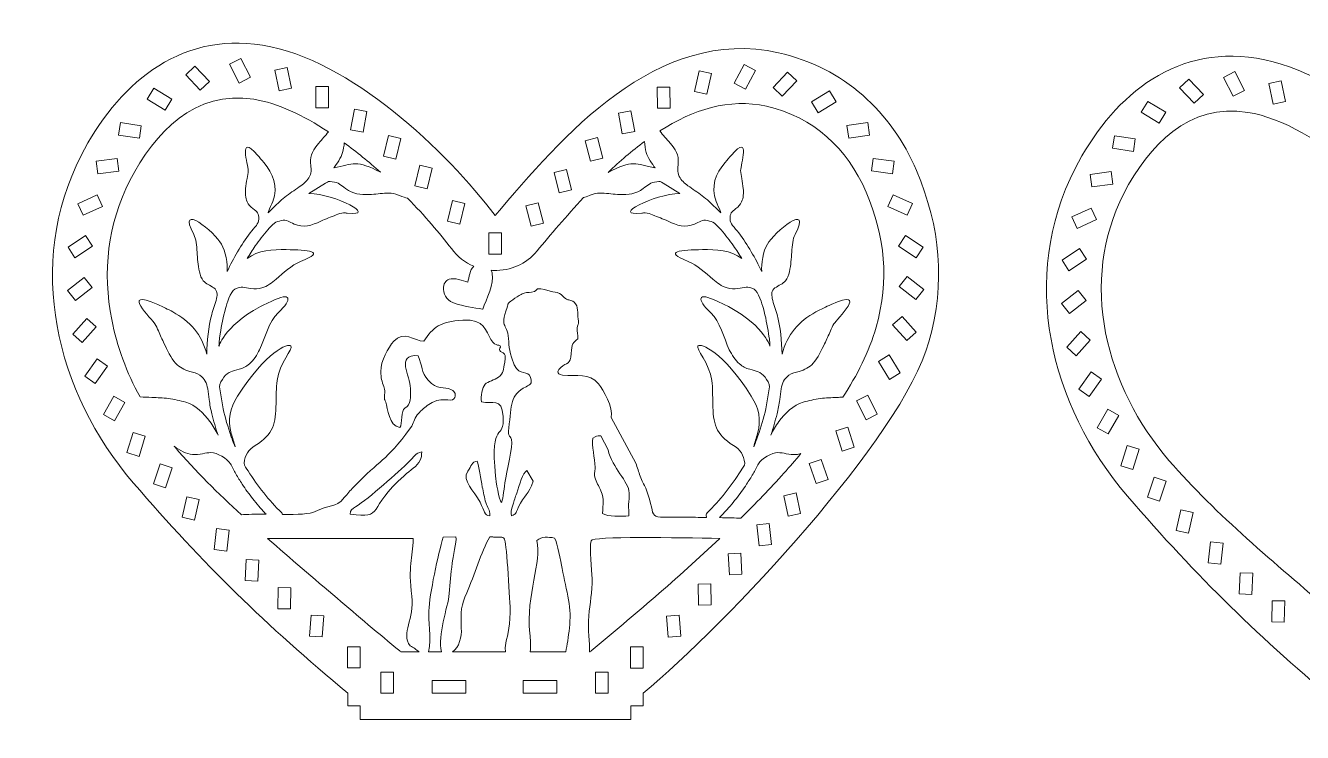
# Model space of a CAD drawing. Header units: inches. Extents: x -430 to 1041, y -180 to 976.
# Drawn here: x -405 to 453, y 502 to 976 of the extents above; entities that cross this region are included whole.
import ezdxf

# ---------------------------------------------------------------- set-up
doc = ezdxf.new("R2010")
doc.units = ezdxf.units.IN
doc.header["$MEASUREMENT"] = 0
doc.layers.add('_U+0421_U+043B_U+043E_U+0439 1', color=7, linetype='Continuous')

# ---------------------------------------------------------------- blocks, each defined once
blk = doc.blocks.new('block 2')
at = {"layer": '_U+0421_U+043B_U+043E_U+0439 1', "color": 12, "lineweight": 9, "true_color": 0xe30513}
for points in [[(-267.86, 950.38), (-260.29, 954.24), (-253.85, 941.62), (-261.42, 937.75), (-267.86, 950.38), (-267.86, 950.38)], [(-297.33, 943.28), (-291.17, 949.14), (-281.4, 938.87), (-287.57, 933.01), (-297.33, 943.28), (-297.33, 943.28)], [(-237.45, 946.32), (-229.13, 948.11), (-226.15, 934.25), (-234.47, 932.47), (-237.45, 946.32), (-237.45, 946.32)], [(55.81, 944.2), (47.5, 945.99), (44.52, 932.13), (52.84, 930.35), (55.81, 944.2), (55.81, 944.2)], [(85.33, 946.12), (77.81, 950.09), (71.2, 937.56), (78.72, 933.59), (85.33, 946.12), (85.33, 946.12)], [(113.16, 939.21), (107, 945.07), (97.23, 934.8), (103.39, 928.94), (113.16, 939.21), (113.16, 939.21)], [(399.81, 941.57), (407.38, 945.44), (413.82, 932.81), (406.25, 928.95), (399.81, 941.57), (399.81, 941.57)], [(-209.89, 935.38), (-201.39, 935.33), (-201.47, 921.16), (-209.97, 921.21), (-209.89, 935.38), (-209.89, 935.38)], [(27.93, 935.05), (19.43, 935), (19.51, 920.83), (28.01, 920.88), (27.93, 935.05), (27.93, 935.05)], [(370.34, 934.47), (376.5, 940.33), (386.27, 930.06), (380.1, 924.2), (370.34, 934.47), (370.34, 934.47)], [(430.22, 937.52), (438.54, 939.31), (441.52, 925.45), (433.2, 923.66), (430.22, 937.52), (430.22, 937.52)], [(-323.14, 926.96), (-318.74, 934.24), (-306.61, 926.91), (-311.01, 919.63), (-323.14, 926.96), (-323.14, 926.96)], [(139.64, 925.15), (135.24, 932.43), (123.11, 925.1), (127.51, 917.82), (139.64, 925.15), (139.64, 925.15)], [(-183.93, 920.25), (-175.58, 918.68), (-178.19, 904.75), (-186.55, 906.32), (-183.93, 920.25), (-183.93, 920.25)], [(1.65, 919.18), (-6.7, 917.61), (-4.09, 903.68), (4.27, 905.25), (1.65, 919.18), (1.65, 919.18)], [(344.53, 918.16), (348.93, 925.43), (361.06, 918.1), (356.66, 910.83), (344.53, 918.16), (344.53, 918.16)], [(-342.43, 902.75), (-341.18, 911.16), (-327.16, 909.08), (-328.41, 900.67), (-342.43, 902.75), (-342.43, 902.75)], [(162.04, 902.84), (160.79, 911.26), (146.77, 909.18), (148.02, 900.76), (162.04, 902.84), (162.04, 902.84)], [(-161.03, 902.47), (-152.78, 900.4), (-156.24, 886.65), (-164.48, 888.72), (-161.03, 902.47), (-161.03, 902.47)], [(-20.69, 901.11), (-28.93, 899.04), (-25.48, 885.29), (-17.23, 887.36), (-20.69, 901.11), (-20.69, 901.11)], [(325.24, 893.94), (326.49, 902.36), (340.51, 900.28), (339.26, 891.86), (325.24, 893.94), (325.24, 893.94)], [(-356.35, 876.79), (-357.49, 885.22), (-343.44, 887.11), (-342.3, 878.68), (-356.35, 876.79), (-356.35, 876.79)], [(177.46, 876.8), (178.59, 885.23), (164.55, 887.12), (163.41, 878.7), (177.46, 876.8), (177.46, 876.8)], [(-140.05, 882.56), (-131.78, 880.55), (-135.13, 866.78), (-143.4, 868.78), (-140.05, 882.56), (-140.05, 882.56)], [(-41.48, 879.8), (-49.74, 877.79), (-46.39, 864.02), (-38.13, 866.03), (-41.48, 879.8), (-41.48, 879.8)], [(311.32, 867.98), (310.18, 876.41), (324.23, 878.31), (325.37, 869.88), (311.32, 867.98), (311.32, 867.98)], [(-366.15, 848.96), (-369.68, 856.7), (-356.78, 862.58), (-353.26, 854.84), (-366.15, 848.96), (-366.15, 848.96)], [(-118.12, 858.86), (-109.87, 856.81), (-113.29, 843.06), (-121.55, 845.11), (-118.12, 858.86), (-118.12, 858.86)], [(187.27, 849.09), (190.8, 856.82), (177.9, 862.7), (174.37, 854.96), (187.27, 849.09), (187.27, 849.09)], [(-60.52, 857.35), (-68.77, 855.3), (-65.35, 841.55), (-57.09, 843.6), (-60.52, 857.35), (-60.52, 857.35)], [(301.52, 840.16), (297.99, 847.9), (310.89, 853.77), (314.41, 846.04), (301.52, 840.16), (301.52, 840.16)], [(-371.7, 820.49), (-376.36, 827.59), (-364.52, 835.38), (-359.85, 828.27), (-371.7, 820.49), (-371.7, 820.49)], [(-93.78, 837.09), (-85.28, 837.09), (-85.28, 822.92), (-93.78, 822.92), (-93.78, 837.09), (-93.78, 837.09)], [(193.27, 820.46), (197.94, 827.57), (186.1, 835.35), (181.43, 828.24), (193.27, 820.46), (193.27, 820.46)], [(295.97, 811.68), (291.31, 818.79), (303.15, 826.57), (307.82, 819.46), (295.97, 811.68), (295.97, 811.68)], [(-371.36, 791.73), (-376.62, 798.42), (-365.47, 807.18), (-360.22, 800.49), (-371.36, 791.73), (-371.36, 791.73)], [(193.18, 792.38), (198.44, 799.06), (187.29, 807.82), (182.04, 801.14), (193.18, 792.38), (193.18, 792.38)], [(296.31, 782.93), (291.05, 789.62), (302.2, 798.37), (307.45, 791.69), (296.31, 782.93), (296.31, 782.93)], [(187.07, 764.8), (193.38, 770.51), (183.86, 781.01), (177.56, 775.3), (187.07, 764.8), (187.07, 764.8)], [(-366.9, 763.48), (-373.21, 769.19), (-363.69, 779.69), (-357.39, 773.98), (-366.9, 763.48), (-366.9, 763.48)], [(300.77, 754.67), (294.46, 760.38), (303.98, 770.89), (310.28, 765.18), (300.77, 754.67), (300.77, 754.67)], [(175.46, 738.63), (182.69, 743.1), (175.24, 755.16), (168.01, 750.69), (175.46, 738.63), (175.46, 738.63)], [(-358.13, 736.08), (-365.05, 741.02), (-356.81, 752.56), (-349.89, 747.62), (-358.13, 736.08), (-358.13, 736.08)], [(309.54, 727.28), (302.62, 732.22), (310.86, 743.76), (317.78, 738.81), (309.54, 727.28), (309.54, 727.28)], [(-345.26, 710.95), (-352.65, 715.14), (-345.67, 727.47), (-338.27, 723.28), (-345.26, 710.95), (-345.26, 710.95)], [(159.66, 711.65), (167.23, 715.51), (160.8, 728.14), (153.22, 724.28), (159.66, 711.65), (159.66, 711.65)], [(322.41, 702.15), (315.02, 706.34), (322, 718.67), (329.4, 714.48), (322.41, 702.15), (322.41, 702.15)], [(143.64, 690.63), (151.76, 693.16), (147.55, 706.69), (139.43, 704.16), (143.64, 690.63), (143.64, 690.63)], [(-328.67, 687.07), (-336.79, 689.6), (-332.58, 703.13), (-324.46, 700.61), (-328.67, 687.07), (-328.67, 687.07)], [(339, 678.27), (330.88, 680.8), (335.09, 694.33), (343.21, 691.8), (339, 678.27), (339, 678.27)], [(-310.93, 665.88), (-318.98, 668.6), (-314.45, 682.02), (-306.39, 679.3), (-310.93, 665.88), (-310.93, 665.88)], [(126.1, 668.82), (134.16, 671.54), (129.62, 684.97), (121.57, 682.25), (126.1, 668.82), (126.1, 668.82)], [(356.74, 657.07), (348.69, 659.79), (353.22, 673.22), (361.28, 670.5), (356.74, 657.07), (356.74, 657.07)], [(107.44, 646.82), (115.74, 648.67), (112.65, 662.51), (104.35, 660.65), (107.44, 646.82), (107.44, 646.82)], [(-291.33, 644.31), (-299.63, 646.16), (-296.54, 659.99), (-288.24, 658.14), (-291.33, 644.31), (-291.33, 644.31)], [(376.34, 635.5), (368.04, 637.36), (371.13, 651.19), (379.43, 649.33), (376.34, 635.5), (376.34, 635.5)], [(-269.66, 623.52), (-278.11, 624.44), (-276.58, 638.53), (-268.12, 637.61), (-269.66, 623.52), (-269.66, 623.52)], [(87.79, 626.99), (96.25, 627.91), (94.71, 642), (86.26, 641.08), (87.79, 626.99), (87.79, 626.99)], [(398.01, 614.71), (389.56, 615.64), (391.09, 629.73), (399.55, 628.8), (398.01, 614.71), (398.01, 614.71)], [(-248.94, 603.2), (-257.44, 603.63), (-256.72, 617.78), (-248.22, 617.35), (-248.94, 603.2), (-248.94, 603.2)], [(67.85, 607.45), (76.34, 607.88), (75.63, 622.04), (67.13, 621.61), (67.85, 607.45), (67.85, 607.45)], [(47.1, 587.2), (55.61, 587.37), (55.32, 601.54), (46.82, 601.37), (47.1, 587.2), (47.1, 587.2)], [(418.73, 594.39), (410.24, 594.82), (410.95, 608.98), (419.45, 608.55), (418.73, 594.39), (418.73, 594.39)], [(-227.02, 584.6), (-235.52, 584.77), (-235.24, 598.94), (-226.73, 598.77), (-227.02, 584.6), (-227.02, 584.6)], [(440.65, 575.79), (432.15, 575.97), (432.43, 590.14), (440.94, 589.96), (440.65, 575.79), (440.65, 575.79)], [(-205.59, 565.8), (-214.07, 566.4), (-213.06, 580.54), (-204.58, 579.93), (-205.59, 565.8), (-205.59, 565.8)], [(26.68, 565.74), (35.16, 566.35), (34.15, 580.48), (25.66, 579.88), (26.68, 565.74), (26.68, 565.74)], [(-188.66, 559.15), (-180.16, 559.15), (-180.16, 544.98), (-188.66, 544.98), (-188.66, 559.15), (-188.66, 559.15)], [(10.03, 559.13), (1.53, 559.13), (1.53, 544.96), (10.03, 544.96), (10.03, 559.13), (10.03, 559.13)], [(-166.21, 542.26), (-157.7, 542.26), (-157.7, 528.09), (-166.21, 528.09), (-166.21, 542.26), (-166.21, 542.26)], [(-13.52, 542.25), (-22.02, 542.25), (-22.02, 528.08), (-13.52, 528.08), (-13.52, 542.25), (-13.52, 542.25)], [(-131.77, 528.07), (-131.77, 536.58), (-109.1, 536.58), (-109.1, 528.07), (-131.77, 528.07), (-131.77, 528.07)], [(-48.01, 528.07), (-48.01, 536.58), (-70.69, 536.58), (-70.69, 528.07), (-48.01, 528.07), (-48.01, 528.07)]]:
    blk.add_lwpolyline(points, dxfattribs=at)
for points, knots in [([(9.93, 528.07), (65.6, 574.33), (183.89, 699.61), (201.91, 763.87), (213.09, 803.74), (209.75, 840.87), (193.54, 878.97), (176.75, 918.44), (144.95, 948.19), (100.88, 958.05), (19.08, 976.35), (-44.8, 901.6), (-89.44, 848.75), (-122.05, 891.98), (-186.83, 953.71), (-245.72, 963.2), (-302.96, 972.43), (-344.12, 934.97), (-367.59, 889.08), (-404.91, 816.1), (-385.05, 730.24), (-332.39, 669.14), (-285.24, 614.38), (-243.37, 573.74), (-188.44, 528.07), (-188.44, 528.07), (-188.44, 519.58), (-188.44, 519.58), (-188.44, 519.58), (-180.21, 519.57), (-180.21, 519.57), (-180.21, 519.57), (-180.21, 510.5), (-180.21, 510.5), (-180.21, 510.5), (1.71, 510.5), (1.71, 510.5), (1.71, 510.5), (1.71, 519.57), (1.71, 519.57), (1.71, 519.57), (9.93, 519.58), (9.93, 519.58), (9.93, 519.58), (9.93, 528.07), (9.93, 528.07), (9.93, 528.07), (9.93, 528.07), (9.93, 528.07)], [0, 0, 0, 0, 1, 1, 1, 2, 2, 2, 3, 3, 3, 4, 4, 4, 5, 5, 5, 6, 6, 6, 7, 7, 7, 8, 8, 8, 9, 9, 9, 10, 10, 10, 11, 11, 11, 12, 12, 12, 13, 13, 13, 14, 14, 14, 15, 15, 15, 16, 16, 16, 16]), ([(479.24, 519.27), (479.24, 519.27), (479.24, 510.77), (479.24, 510.77), (479.24, 510.77), (487.74, 510.76), (487.74, 510.76), (487.74, 510.76), (487.74, 501.69), (487.74, 501.69), (487.74, 501.69), (669.1, 501.69), (669.1, 501.69), (669.1, 501.69), (669.1, 510.76), (669.1, 510.76), (669.1, 510.76), (677.6, 510.77), (677.6, 510.77), (677.6, 510.77), (677.6, 519.27), (677.6, 519.27), (733.27, 565.52), (851.56, 690.81), (869.58, 755.07), (880.76, 794.94), (877.42, 832.07), (861.21, 870.16), (844.42, 909.63), (812.62, 939.39), (768.55, 949.25), (686.75, 967.55), (622.87, 892.79), (578.23, 839.94), (545.62, 883.18), (480.84, 944.9), (421.95, 954.4), (364.71, 963.62), (323.55, 926.17), (300.08, 880.27), (262.76, 807.29), (282.62, 721.44), (335.28, 660.34), (382.43, 605.58), (424.3, 564.94), (479.24, 519.27), (479.24, 519.27), (479.24, 519.27), (479.24, 519.27)], [0, 0, 0, 0, 1, 1, 1, 2, 2, 2, 3, 3, 3, 4, 4, 4, 5, 5, 5, 6, 6, 6, 7, 7, 7, 8, 8, 8, 9, 9, 9, 10, 10, 10, 11, 11, 11, 12, 12, 12, 13, 13, 13, 14, 14, 14, 15, 15, 15, 16, 16, 16, 16]), ([(-201.48, 905.01), (-203.57, 902.43), (-205.8, 899.9), (-207.97, 897.39), (-211.47, 893.36), (-213.86, 889.39), (-213.44, 883.9), (-213.17, 880.39), (-212.45, 878.52), (-214.1, 875.03), (-215.28, 872.52), (-217.77, 870.45), (-219.95, 868.82), (-223.08, 866.49), (-226.4, 864.45), (-229.52, 862.09), (-232.64, 859.73), (-235.62, 856.79), (-238.44, 854.07), (-239.63, 852.93), (-240.82, 851.78), (-242.02, 850.65), (-241.95, 850.92), (-241.85, 851.2), (-241.75, 851.48), (-240.89, 853.79), (-239.64, 855.9), (-238.8, 858.27), (-235.23, 868.36), (-238.42, 876.85), (-244.91, 884.46), (-246.31, 886.1), (-247.67, 887.76), (-249.1, 889.38), (-262.72, 904.71), (-255.13, 882.2), (-255.34, 879.11), (-255.47, 877.27), (-255.79, 875.44), (-256.1, 873.63), (-256.48, 871.4), (-256.84, 869.19), (-257.05, 866.93), (-257.33, 863.97), (-257.28, 860.71), (-256.02, 857.96), (-255.12, 856), (-253.83, 854.71), (-252.14, 853.42), (-249.21, 851.18), (-248.13, 850.37), (-248.2, 846.25), (-248.22, 844.68), (-248.94, 843.42), (-249.86, 842.19), (-251.16, 840.45), (-252.71, 838.9), (-254.02, 837.15), (-260.22, 828.9), (-265.15, 820.27), (-269.47, 811.18), (-269.01, 816.07), (-270.49, 825.09), (-273.28, 829.49), (-277.5, 837.54), (-303.68, 858.6), (-291.93, 836.11), (-291.02, 834.37), (-290.69, 832.66), (-290.35, 830.74), (-289.59, 826.45), (-289.71, 822.02), (-289.14, 817.68), (-288.65, 814.02), (-287.98, 807.89), (-285.51, 804.97), (-284.58, 803.87), (-283.48, 803.18), (-282.24, 802.49), (-280.9, 801.74), (-279.62, 801.04), (-278.35, 800.15), (-275.93, 798.48), (-276.06, 795.75), (-276.57, 793.15), (-277.31, 789.47), (-278.93, 786), (-279.84, 782.36), (-282, 773.7), (-282.91, 764.59), (-283.24, 755.67), (-286.32, 768.81), (-294.6, 777.94), (-305.95, 784.06), (-309.25, 785.84), (-312.64, 787.52), (-316.07, 789.04), (-342.39, 800.73), (-319.44, 778.48), (-318.02, 776.17), (-317.08, 774.65), (-316.35, 772.91), (-315.64, 771.27), (-314.39, 768.39), (-313.12, 765.56), (-311.73, 762.74), (-309.77, 758.77), (-307.14, 752.83), (-304.12, 749.68), (-301.31, 746.75), (-298.41, 745.23), (-294.55, 744.14), (-292.23, 743.49), (-289.7, 743.05), (-287.74, 741.55), (-284.41, 739.01), (-283.26, 736.36), (-282.54, 732.35), (-282.12, 729.98), (-281.88, 727.54), (-281.56, 725.15), (-281.12, 721.9), (-280.56, 718.71), (-279.76, 715.53), (-278.58, 710.84), (-277.21, 706.06), (-275.6, 701.41), (-277.25, 704.48), (-278.84, 707.54), (-281.02, 710.38), (-285.13, 715.76), (-290.75, 721.72), (-297.27, 723.5), (-301.13, 724.55), (-304.98, 725.4), (-308.95, 725.89), (-312.6, 726.34), (-316.29, 726.48), (-319.97, 726.64), (-322.66, 726.75), (-325.33, 726.91), (-328.01, 727.02), (-336.93, 743.26), (-343.52, 760.79), (-347.05, 778.9), (-353.28, 810.84), (-349.73, 843.14), (-334.81, 872.31), (-318.25, 904.7), (-291.1, 933.22), (-251.58, 926.85), (-235.63, 924.28), (-218.38, 916.12), (-201.48, 905.01), (-201.48, 905.01), (-201.48, 905.01), (-201.48, 905.01)], [0, 0, 0, 0, 1, 1, 1, 2, 2, 2, 3, 3, 3, 4, 4, 4, 5, 5, 5, 6, 6, 6, 7, 7, 7, 8, 8, 8, 9, 9, 9, 10, 10, 10, 11, 11, 11, 12, 12, 12, 13, 13, 13, 14, 14, 14, 15, 15, 15, 16, 16, 16, 17, 17, 17, 18, 18, 18, 19, 19, 19, 20, 20, 20, 21, 21, 21, 22, 22, 22, 23, 23, 23, 24, 24, 24, 25, 25, 25, 26, 26, 26, 27, 27, 27, 28, 28, 28, 29, 29, 29, 30, 30, 30, 31, 31, 31, 32, 32, 32, 33, 33, 33, 34, 34, 34, 35, 35, 35, 36, 36, 36, 37, 37, 37, 38, 38, 38, 39, 39, 39, 40, 40, 40, 41, 41, 41, 42, 42, 42, 43, 43, 43, 44, 44, 44, 45, 45, 45, 46, 46, 46, 47, 47, 47, 48, 48, 48, 49, 49, 49, 50, 50, 50, 51, 51, 51, 52, 52, 52, 52]), ([(21.12, 905.6), (23.35, 902.81), (25.75, 900.08), (28.09, 897.39), (31.59, 893.36), (33.98, 889.39), (33.56, 883.9), (33.29, 880.39), (32.57, 878.52), (34.21, 875.03), (35.39, 872.52), (37.89, 870.45), (40.07, 868.82), (43.19, 866.49), (46.52, 864.45), (49.63, 862.09), (52.75, 859.73), (55.73, 856.79), (58.56, 854.07), (59.75, 852.93), (60.93, 851.78), (62.14, 850.65), (62.06, 850.92), (61.97, 851.2), (61.86, 851.48), (61.01, 853.79), (59.75, 855.9), (58.92, 858.27), (55.35, 868.36), (58.54, 876.85), (65.02, 884.46), (66.42, 886.1), (67.79, 887.76), (69.22, 889.38), (82.83, 904.71), (75.25, 882.2), (75.46, 879.11), (75.59, 877.27), (75.91, 875.44), (76.22, 873.63), (76.6, 871.4), (76.96, 869.19), (77.17, 866.93), (77.45, 863.97), (77.39, 860.71), (76.13, 857.96), (75.23, 856), (73.94, 854.71), (72.26, 853.42), (69.33, 851.18), (68.25, 850.37), (68.31, 846.25), (68.34, 844.68), (69.05, 843.42), (69.97, 842.19), (71.27, 840.45), (72.83, 838.9), (74.14, 837.15), (80.33, 828.9), (85.27, 820.27), (89.59, 811.18), (89.13, 816.07), (90.6, 825.09), (93.39, 829.49), (97.62, 837.54), (123.79, 858.6), (112.05, 836.11), (111.14, 834.37), (110.8, 832.66), (110.47, 830.74), (109.71, 826.45), (109.83, 822.02), (109.25, 817.68), (108.77, 814.02), (108.1, 807.89), (105.63, 804.97), (104.7, 803.87), (103.6, 803.18), (102.36, 802.49), (101.01, 801.74), (99.74, 801.04), (98.47, 800.15), (96.05, 798.48), (96.17, 795.75), (96.69, 793.15), (97.42, 789.47), (99.05, 786), (99.95, 782.36), (102.12, 773.7), (103.03, 764.59), (103.36, 755.67), (106.44, 768.81), (114.72, 777.94), (126.06, 784.06), (129.37, 785.84), (132.75, 787.52), (136.19, 789.04), (162.51, 800.73), (139.55, 778.48), (138.13, 776.17), (137.19, 774.65), (136.47, 772.91), (135.75, 771.27), (134.51, 768.39), (133.24, 765.56), (131.85, 762.74), (129.89, 758.77), (127.26, 752.83), (124.24, 749.68), (121.42, 746.75), (118.53, 745.23), (114.67, 744.14), (112.35, 743.49), (109.81, 743.05), (107.86, 741.55), (104.53, 739.01), (103.38, 736.36), (102.66, 732.35), (102.23, 729.98), (102, 727.54), (101.67, 725.15), (101.24, 721.9), (100.67, 718.71), (99.87, 715.53), (98.7, 710.84), (97.33, 706.06), (95.72, 701.41), (97.36, 704.48), (98.96, 707.54), (101.13, 710.38), (105.25, 715.76), (110.87, 721.72), (117.39, 723.5), (121.25, 724.55), (125.09, 725.4), (129.06, 725.89), (132.72, 726.34), (136.41, 726.48), (140.09, 726.64), (141.45, 726.7), (142.81, 726.77), (144.17, 726.83), (153.44, 741.3), (161.82, 757.28), (166.46, 773.82), (175.39, 805.66), (172.55, 834.28), (159.66, 864.55), (147.13, 894), (124.41, 915.06), (92.84, 922.12), (67.61, 927.77), (43.38, 919.83), (21.12, 905.6), (21.12, 905.6), (21.12, 905.6), (21.12, 905.6)], [0, 0, 0, 0, 1, 1, 1, 2, 2, 2, 3, 3, 3, 4, 4, 4, 5, 5, 5, 6, 6, 6, 7, 7, 7, 8, 8, 8, 9, 9, 9, 10, 10, 10, 11, 11, 11, 12, 12, 12, 13, 13, 13, 14, 14, 14, 15, 15, 15, 16, 16, 16, 17, 17, 17, 18, 18, 18, 19, 19, 19, 20, 20, 20, 21, 21, 21, 22, 22, 22, 23, 23, 23, 24, 24, 24, 25, 25, 25, 26, 26, 26, 27, 27, 27, 28, 28, 28, 29, 29, 29, 30, 30, 30, 31, 31, 31, 32, 32, 32, 33, 33, 33, 34, 34, 34, 35, 35, 35, 36, 36, 36, 37, 37, 37, 38, 38, 38, 39, 39, 39, 40, 40, 40, 41, 41, 41, 42, 42, 42, 43, 43, 43, 44, 44, 44, 45, 45, 45, 46, 46, 46, 47, 47, 47, 48, 48, 48, 49, 49, 49, 50, 50, 50, 51, 51, 51, 52, 52, 52, 52]), ([(642.06, 547.02), (642.29, 547.21), (642.51, 547.4), (642.74, 547.59), (657.17, 559.58), (671.5, 571.7), (685.68, 584), (715.83, 610.16), (745.52, 637.32), (772.21, 667.04), (786.02, 682.42), (799.27, 698.73), (810.57, 716.07), (820.34, 731.04), (829.28, 747.73), (834.13, 765.01), (843.06, 796.85), (840.22, 825.47), (827.33, 855.75), (814.8, 885.19), (792.08, 906.25), (760.51, 913.32), (698.07, 927.29), (641.73, 858.06), (606.36, 816.18), (598.93, 807.39), (588.72, 802.82), (577.21, 803.13), (565.66, 803.45), (555.79, 808.55), (548.83, 817.77), (521.05, 854.62), (462.99, 910.49), (416.09, 918.05), (376.57, 924.42), (349.42, 895.89), (332.86, 863.51), (317.94, 834.34), (314.39, 802.03), (320.62, 770.09), (326.78, 738.5), (342.22, 708.69), (363.18, 684.37), (379.3, 665.66), (397.23, 648.39), (415.56, 631.86), (434.05, 615.18), (453.13, 599.18), (472.04, 582.98), (485.96, 571.05), (500.02, 559.3), (514.11, 547.58), (514.34, 547.4), (514.56, 547.21), (514.78, 547.02), (514.78, 547.02), (642.06, 547.02), (642.06, 547.02), (642.06, 547.02), (642.06, 547.02), (642.06, 547.02)], [0, 0, 0, 0, 1, 1, 1, 2, 2, 2, 3, 3, 3, 4, 4, 4, 5, 5, 5, 6, 6, 6, 7, 7, 7, 8, 8, 8, 9, 9, 9, 10, 10, 10, 11, 11, 11, 12, 12, 12, 13, 13, 13, 14, 14, 14, 15, 15, 15, 16, 16, 16, 17, 17, 17, 18, 18, 18, 19, 19, 19, 20, 20, 20, 20]), ([(-197.87, 880.82), (-196.04, 883.21), (-192.78, 887.77), (-191.91, 891.12), (-191.36, 893.22), (-191.02, 895.4), (-190.8, 897.59), (-182.48, 891.49), (-174.33, 884.81), (-166.55, 877.86), (-182.31, 886.35), (-185.06, 883.42), (-197.87, 880.82), (-197.87, 880.82), (-197.87, 880.82), (-197.87, 880.82)], [0, 0, 0, 0, 1, 1, 1, 2, 2, 2, 3, 3, 3, 4, 4, 4, 5, 5, 5, 5]), ([(17.99, 880.82), (16.16, 883.21), (12.89, 887.77), (12.03, 891.12), (11.41, 893.51), (11.05, 895.99), (10.84, 898.49), (2.38, 892.23), (-5.76, 885.17), (-13.5, 877.77), (2.41, 886.37), (5.13, 883.43), (17.99, 880.82), (17.99, 880.82), (17.99, 880.82), (17.99, 880.82)], [0, 0, 0, 0, 1, 1, 1, 2, 2, 2, 3, 3, 3, 4, 4, 4, 5, 5, 5, 5]), ([(-97.82, 785.88), (-97.85, 785.89), (-97.88, 785.89), (-97.91, 785.9), (-103.6, 786.93), (-110.98, 788), (-116.41, 789.64), (-120.71, 791.13), (-124.09, 794.71), (-124.19, 799.35), (-124.28, 803.18), (-122.53, 805.18), (-120.45, 805.95), (-116.76, 807.31), (-111.28, 805.04), (-107.89, 803.95), (-106.94, 807.36), (-106.53, 812.17), (-103.88, 814.76), (-109.7, 817.2), (-114.77, 821.18), (-118.84, 826.58), (-126.61, 836.88), (-136.74, 848.66), (-148.33, 860.46), (-149.59, 860.69), (-151.35, 861.23), (-153.74, 862.16), (-154.55, 862.48), (-155.37, 862.83), (-156.2, 863.12), (-158.19, 863.8), (-160.22, 863.85), (-162.3, 863.83), (-166.23, 863.78), (-170.06, 862.99), (-173.99, 862.87), (-179.9, 862.69), (-185.04, 863.26), (-189.88, 866.86), (-193.25, 869.37), (-194.5, 870.86), (-198.96, 871.51), (-201.36, 871.86), (-201.33, 871.66), (-203.33, 870.51), (-203.33, 870.51), (-214.52, 863.54), (-214.52, 863.54), (-214.49, 863.54), (-214.46, 863.54), (-214.43, 863.54), (-197.26, 863.41), (-167.41, 847.97), (-188.87, 850.41), (-189.64, 850.49), (-190.44, 850.6), (-191.22, 850.6), (-192.87, 850.59), (-194.72, 849.81), (-196.22, 849.19), (-199.94, 847.66), (-202.99, 846.7), (-206.62, 844.95), (-212.38, 842.19), (-218.33, 840.31), (-224.45, 843.05), (-227.65, 844.48), (-229.41, 846.31), (-233.16, 845.4), (-234.77, 845.02), (-236.4, 844.57), (-237.78, 843.6), (-239.35, 842.49), (-240.92, 840.58), (-242.18, 839.12), (-245.17, 835.67), (-248.02, 832.09), (-250.6, 828.33), (-252.47, 825.6), (-254.31, 822.79), (-256.05, 819.91), (-248.89, 825.44), (-238.57, 826.15), (-229.75, 825.93), (-215.72, 825.57), (-201.97, 825.19), (-220.18, 817.87), (-226.34, 815.4), (-231.7, 810.36), (-236.66, 806.03), (-239.42, 803.64), (-242.66, 801.29), (-246.18, 800.19), (-248.66, 799.41), (-250.94, 799.35), (-253.48, 799.77), (-257.89, 800.49), (-260.01, 801.55), (-264.36, 799.28), (-267.23, 797.77), (-269.77, 789.33), (-270.59, 786.38), (-272.12, 780.83), (-273.22, 775.05), (-274.09, 769.34), (-274.85, 764.33), (-274.7, 766.52), (-275.03, 761.05), (-275.07, 760.18), (-272.94, 773.47), (-247.15, 787.8), (-244.65, 789.05), (-242.02, 789.99), (-239.51, 791.23), (-226.32, 797.78), (-225.34, 792.79), (-235.26, 783.5), (-241.52, 777.63), (-243.93, 766.38), (-247.71, 758.71), (-249.43, 755.24), (-251.62, 751.66), (-254.58, 749.11), (-256.65, 747.32), (-258.82, 746.27), (-261.44, 745.53), (-265.91, 744.26), (-268.51, 744.28), (-271.69, 740.19), (-272.95, 738.57), (-274.83, 735.82), (-274.66, 733.67), (-274.66, 733.67), (-272.26, 718.94), (-272.26, 718.94), (-270.82, 712.93), (-268.95, 706.77), (-266.95, 700.93), (-266.38, 699.28), (-265.34, 696.31), (-264.15, 693.43), (-264.78, 696.42), (-265.92, 699.38), (-266.71, 702.33), (-269.24, 711.79), (-267.7, 719.18), (-262.47, 727.46), (-243.62, 757.3), (-228.53, 763.28), (-226.66, 761.19), (-225.02, 759.35), (-234.39, 749.8), (-235.94, 738.06), (-236.65, 732.73), (-236.49, 727.8), (-236.61, 722.47), (-236.91, 709.26), (-238.25, 701.99), (-250.58, 694.38), (-255.35, 691.43), (-257.39, 688.16), (-258.07, 682.52), (-258.26, 680.99), (-256.2, 678.63), (-255.41, 677.38), (-248.8, 666.85), (-241.62, 657.87), (-232.79, 649.07), (-232.49, 648.78), (-232.29, 648.42), (-232.18, 648.05), (-222.53, 648.02), (-213.56, 648.3), (-210.39, 649.99), (-201.29, 654.85), (-196.85, 652.09), (-190.79, 659.38), (-188.5, 662.14), (-186.89, 664.04), (-184.67, 666.36), (-165.88, 685.99), (-164.03, 682.28), (-146.21, 706.2), (-143.95, 709.25), (-144.21, 711.88), (-141.78, 714.87), (-140.31, 716.67), (-136.97, 719.88), (-135.11, 721.27), (-125.87, 728.16), (-118.96, 723.1), (-117.22, 725.64), (-115.33, 728.4), (-116.28, 730.48), (-118.88, 731.85), (-123.8, 734.43), (-128.5, 731.28), (-134.47, 738.16), (-139.31, 743.75), (-138.22, 747.62), (-141.07, 754.69), (-156.62, 755.75), (-146.46, 741.2), (-146.39, 732.67), (-146.35, 727.13), (-145.51, 721.69), (-150.14, 719.55), (-152.79, 718.03), (-151.55, 708.9), (-153.5, 706.4), (-160.82, 707.68), (-161.64, 719.11), (-162.95, 723.57), (-163.87, 726.69), (-163.99, 723.38), (-163.74, 728.13), (-163.56, 731.57), (-163.18, 730.67), (-164.31, 733.89), (-165.52, 737.34), (-166.2, 739.81), (-166.26, 744.1), (-166.37, 751.19), (-161.24, 760.3), (-157.61, 764.32), (-150.8, 771.86), (-144, 764.52), (-137.43, 764.36), (-131.04, 773.65), (-126.73, 777.71), (-111.21, 778.55), (-96.08, 779.37), (-95.89, 771.13), (-92.39, 765.63), (-88.7, 759.82), (-86.1, 762.88), (-85.8, 760.64), (-85.78, 760.48), (-86.77, 758.94), (-86.42, 758.19), (-85.89, 757.09), (-83.94, 756.66), (-83.77, 756.3), (-83.17, 755.23), (-81.98, 755.14), (-83.03, 750.13), (-84.01, 745.47), (-83.47, 742.86), (-87.22, 740.18), (-89.75, 738.38), (-94.4, 737.34), (-96.18, 735.47), (-98.07, 733.47), (-99.39, 727.27), (-98.72, 723.77), (-91.23, 721.74), (-84.99, 727.02), (-84.11, 713.88), (-82.99, 696.94), (-92.83, 712.6), (-89.25, 673.81), (-88.94, 670.51), (-86.89, 657.63), (-85.32, 656.15), (-84.51, 656.63), (-83.59, 663.89), (-82.89, 669.22), (-81.82, 677.26), (-77.27, 693.88), (-78.58, 698.48), (-79.67, 702.3), (-80.96, 699.12), (-80.22, 706.14), (-78.55, 722), (-79.55, 728.24), (-68.69, 733.84), (-65.81, 735.32), (-64.38, 735.55), (-65.73, 739.99), (-67.31, 745.2), (-72.77, 740.76), (-76.58, 748.44), (-78.14, 751.6), (-80.43, 759.85), (-80.31, 763.88), (-80.8, 777.25), (-86.7, 772.09), (-81.42, 787.04), (-80.78, 788.88), (-81.36, 788.54), (-80.36, 790.17), (-79.85, 790.99), (-72.6, 795.55), (-71.37, 796.2), (-69.61, 797.11), (-67.19, 797.06), (-64.94, 797.41), (-58.48, 798.44), (-64.94, 801.67), (-52.44, 797.92), (-49.64, 797.08), (-48.65, 797.77), (-46.3, 796.53), (-44.66, 795.67), (-43.42, 793.71), (-42.28, 792.97), (-39.98, 791.48), (-38.47, 792.57), (-36.43, 790.62), (-33.11, 787.46), (-34.27, 783.46), (-33.74, 779.34), (-33.1, 774.35), (-33.9, 776.93), (-34.29, 773.39), (-34.61, 770.42), (-33.62, 769.23), (-33.98, 765.96), (-37.19, 763.49), (-38.1, 762.56), (-38.35, 756.19), (-38.67, 748.4), (-41.44, 750.3), (-45.3, 746.81), (-47.38, 744.93), (-48.89, 742.58), (-44.3, 741.59), (-34.14, 740.39), (-26.43, 743.64), (-20.09, 735.74), (-17.02, 731.91), (-9.76, 719.85), (-11.53, 713.24), (-11.53, 713.24), (4.97, 682.4), (4.97, 682.4), (6.26, 679.43), (6.84, 676.78), (7.93, 673.67), (9.01, 670.59), (10.57, 668.31), (11.65, 665.64), (20.76, 643.15), (8.35, 646.5), (41.02, 646.19), (42.36, 646.17), (46.99, 646.14), (52.58, 646.07), (52.58, 646.07), (52.41, 646.44), (52.41, 646.44), (52.01, 647.35), (52.2, 648.37), (52.91, 649.07), (61.74, 657.87), (68.91, 666.85), (75.53, 677.38), (76.31, 678.63), (78.38, 680.99), (78.19, 682.52), (77.51, 688.16), (75.47, 691.43), (70.7, 694.38), (58.37, 701.99), (57.03, 709.26), (56.72, 722.47), (56.6, 727.8), (56.77, 732.73), (56.06, 738.06), (54.51, 749.8), (45.13, 759.35), (46.78, 761.19), (48.64, 763.28), (63.74, 757.3), (82.58, 727.46), (87.82, 719.18), (89.36, 711.79), (86.83, 702.33), (86.04, 699.38), (84.9, 696.42), (84.27, 693.43), (85.46, 696.31), (86.5, 699.28), (87.06, 700.93), (89.07, 706.77), (90.94, 712.93), (92.37, 718.94), (92.37, 718.94), (94.78, 733.67), (94.78, 733.67), (94.95, 735.82), (93.07, 738.57), (91.81, 740.19), (88.63, 744.28), (86.03, 744.26), (81.55, 745.53), (78.94, 746.27), (76.77, 747.32), (74.7, 749.11), (71.74, 751.66), (69.54, 755.24), (67.83, 758.71), (64.05, 766.38), (61.64, 777.63), (55.37, 783.5), (45.45, 792.79), (46.44, 797.78), (59.63, 791.23), (62.13, 789.99), (64.76, 789.05), (67.26, 787.8), (93.06, 773.47), (95.19, 760.18), (95.15, 761.05), (94.82, 766.52), (94.97, 764.33), (94.2, 769.34), (93.33, 775.05), (92.24, 780.83), (90.7, 786.38), (89.89, 789.33), (87.35, 797.77), (84.47, 799.28), (80.12, 801.55), (78.01, 800.49), (73.6, 799.77), (71.05, 799.35), (68.78, 799.41), (66.3, 800.19), (62.77, 801.29), (59.53, 803.64), (56.78, 806.03), (51.81, 810.36), (46.46, 815.4), (40.3, 817.87), (22.08, 825.19), (35.83, 825.57), (49.87, 825.93), (58.69, 826.15), (69, 825.44), (76.17, 819.91), (74.42, 822.79), (72.59, 825.6), (70.72, 828.33), (68.13, 832.09), (65.29, 835.67), (62.3, 839.12), (61.04, 840.58), (59.47, 842.49), (57.89, 843.6), (56.52, 844.57), (54.89, 845.02), (53.27, 845.4), (49.52, 846.31), (47.77, 844.48), (44.56, 843.05), (38.45, 840.31), (32.49, 842.19), (26.74, 844.95), (23.11, 846.7), (20.06, 847.66), (16.33, 849.19), (14.83, 849.81), (12.99, 850.59), (11.33, 850.6), (10.56, 850.6), (9.75, 850.49), (8.99, 850.41), (-12.47, 847.97), (17.38, 863.41), (34.54, 863.54), (34.58, 863.54), (34.61, 863.54), (34.64, 863.54), (34.64, 863.54), (23.44, 870.51), (23.44, 870.51), (21.45, 871.66), (21.47, 871.86), (19.08, 871.51), (14.62, 870.86), (13.37, 869.37), (10, 866.86), (5.16, 863.26), (0.02, 862.69), (-5.89, 862.87), (-9.82, 862.99), (-13.66, 863.78), (-17.59, 863.83), (-19.67, 863.85), (-21.7, 863.8), (-23.68, 863.12), (-24.51, 862.83), (-25.33, 862.48), (-26.15, 862.16), (-27.76, 861.53), (-29.08, 861.09), (-30.16, 860.79), (-41.76, 848.3), (-52.23, 835.74), (-61.31, 824.99), (-68.74, 816.19), (-78.95, 811.62), (-90.46, 811.94), (-91.05, 811.96), (-91.64, 811.99), (-92.23, 812.03), (-91.85, 811.33), (-91.57, 810.58), (-91.38, 809.74), (-89.93, 803.45), (-95.34, 792.45), (-97.82, 785.88), (-97.82, 785.88), (-97.82, 785.88), (-97.82, 785.88)], [0, 0, 0, 0, 1, 1, 1, 2, 2, 2, 3, 3, 3, 4, 4, 4, 5, 5, 5, 6, 6, 6, 7, 7, 7, 8, 8, 8, 9, 9, 9, 10, 10, 10, 11, 11, 11, 12, 12, 12, 13, 13, 13, 14, 14, 14, 15, 15, 15, 16, 16, 16, 17, 17, 17, 18, 18, 18, 19, 19, 19, 20, 20, 20, 21, 21, 21, 22, 22, 22, 23, 23, 23, 24, 24, 24, 25, 25, 25, 26, 26, 26, 27, 27, 27, 28, 28, 28, 29, 29, 29, 30, 30, 30, 31, 31, 31, 32, 32, 32, 33, 33, 33, 34, 34, 34, 35, 35, 35, 36, 36, 36, 37, 37, 37, 38, 38, 38, 39, 39, 39, 40, 40, 40, 41, 41, 41, 42, 42, 42, 43, 43, 43, 44, 44, 44, 45, 45, 45, 46, 46, 46, 47, 47, 47, 48, 48, 48, 49, 49, 49, 50, 50, 50, 51, 51, 51, 52, 52, 52, 53, 53, 53, 54, 54, 54, 55, 55, 55, 56, 56, 56, 57, 57, 57, 58, 58, 58, 59, 59, 59, 60, 60, 60, 61, 61, 61, 62, 62, 62, 63, 63, 63, 64, 64, 64, 65, 65, 65, 66, 66, 66, 67, 67, 67, 68, 68, 68, 69, 69, 69, 70, 70, 70, 71, 71, 71, 72, 72, 72, 73, 73, 73, 74, 74, 74, 75, 75, 75, 76, 76, 76, 77, 77, 77, 78, 78, 78, 79, 79, 79, 80, 80, 80, 81, 81, 81, 82, 82, 82, 83, 83, 83, 84, 84, 84, 85, 85, 85, 86, 86, 86, 87, 87, 87, 88, 88, 88, 89, 89, 89, 90, 90, 90, 91, 91, 91, 92, 92, 92, 93, 93, 93, 94, 94, 94, 95, 95, 95, 96, 96, 96, 97, 97, 97, 98, 98, 98, 99, 99, 99, 100, 100, 100, 101, 101, 101, 102, 102, 102, 103, 103, 103, 104, 104, 104, 105, 105, 105, 106, 106, 106, 107, 107, 107, 108, 108, 108, 109, 109, 109, 110, 110, 110, 111, 111, 111, 112, 112, 112, 113, 113, 113, 114, 114, 114, 115, 115, 115, 116, 116, 116, 117, 117, 117, 118, 118, 118, 119, 119, 119, 120, 120, 120, 121, 121, 121, 122, 122, 122, 123, 123, 123, 124, 124, 124, 125, 125, 125, 126, 126, 126, 127, 127, 127, 128, 128, 128, 129, 129, 129, 130, 130, 130, 131, 131, 131, 132, 132, 132, 133, 133, 133, 134, 134, 134, 135, 135, 135, 136, 136, 136, 137, 137, 137, 138, 138, 138, 139, 139, 139, 140, 140, 140, 141, 141, 141, 142, 142, 142, 143, 143, 143, 144, 144, 144, 145, 145, 145, 146, 146, 146, 147, 147, 147, 148, 148, 148, 149, 149, 149, 150, 150, 150, 151, 151, 151, 152, 152, 152, 153, 153, 153, 154, 154, 154, 155, 155, 155, 156, 156, 156, 157, 157, 157, 158, 158, 158, 159, 159, 159, 160, 160, 160, 161, 161, 161, 162, 162, 162, 163, 163, 163, 164, 164, 164, 165, 165, 165, 166, 166, 166, 167, 167, 167, 168, 168, 168, 169, 169, 169, 170, 170, 170, 171, 171, 171, 172, 172, 172, 172]), ([(-13.64, 691.43), (-10.78, 679.13), (0.17, 670.47), (0.66, 662.51), (0.84, 659.62), (0.21, 657.57), (0.15, 654.83), (0.09, 651.96), (0.61, 650.18), (0.33, 647.13), (-4.4, 646.67), (-14.07, 646.47), (-17.3, 648.7), (-17.3, 655.71), (-15.62, 657.47), (-18.43, 663.83), (-19.29, 665.78), (-20.91, 668.9), (-21.95, 671.72), (-23.59, 676.19), (-22.23, 675.8), (-22.28, 679.85), (-22.35, 685.71), (-24.85, 694.41), (-23.8, 699.35), (-21.31, 700.66), (-21.52, 701.1), (-18.36, 700.83), (-18.36, 700.83), (-13.64, 691.43), (-13.64, 691.43), (-13.64, 691.43), (-13.64, 691.43), (-13.64, 691.43)], [0, 0, 0, 0, 1, 1, 1, 2, 2, 2, 3, 3, 3, 4, 4, 4, 5, 5, 5, 6, 6, 6, 7, 7, 7, 8, 8, 8, 9, 9, 9, 10, 10, 10, 11, 11, 11, 11]), ([(-305.15, 693.94), (-301.33, 691.05), (-297.06, 688.71), (-292.71, 688.3), (-290.36, 688.07), (-288.24, 688.4), (-285.95, 688.86), (-284.07, 689.24), (-282.26, 689.64), (-280.34, 689.61), (-276.25, 689.56), (-269.41, 685.59), (-267.31, 682.13), (-265.97, 679.93), (-265.07, 677.52), (-263.69, 675.32), (-262.26, 673.02), (-260.81, 670.73), (-259.37, 668.44), (-257.25, 665.06), (-254.71, 661.73), (-252.24, 658.59), (-249.69, 655.35), (-246.99, 652.04), (-244.14, 649.06), (-244.13, 649.05), (-244.12, 649.04), (-244.11, 649.03), (-244.11, 649.03), (-243.26, 648.16), (-243.26, 648.16), (-250.2, 648.24), (-256.44, 648.27), (-259.93, 647.79), (-275.52, 662.15), (-290.68, 677.14), (-304.49, 693.18), (-304.71, 693.43), (-304.93, 693.69), (-305.15, 693.94), (-305.15, 693.94), (-305.15, 693.94), (-305.15, 693.94)], [0, 0, 0, 0, 1, 1, 1, 2, 2, 2, 3, 3, 3, 4, 4, 4, 5, 5, 5, 6, 6, 6, 7, 7, 7, 8, 8, 8, 9, 9, 9, 10, 10, 10, 11, 11, 11, 12, 12, 12, 13, 13, 13, 14, 14, 14, 14]), ([(-150.49, 674.09), (-175.98, 652.13), (-163.5, 645), (-186.83, 648.23), (-186.86, 651.06), (-185.46, 651.72), (-183.16, 653.2), (-174.41, 658.86), (-154.3, 676.46), (-147.02, 683.75), (-144.49, 686.29), (-142.87, 689.49), (-138.79, 690.07), (-138.96, 688.1), (-138.96, 685.91), (-139.72, 684.43), (-141.87, 680.21), (-146.51, 677.99), (-150.49, 674.09), (-150.49, 674.09), (-150.49, 674.09), (-150.49, 674.09)], [0, 0, 0, 0, 1, 1, 1, 2, 2, 2, 3, 3, 3, 4, 4, 4, 5, 5, 5, 6, 6, 6, 7, 7, 7, 7]), ([(115.91, 688.9), (114.89, 688.61), (113.86, 688.4), (112.83, 688.3), (110.47, 688.07), (108.36, 688.4), (106.06, 688.86), (104.19, 689.24), (102.38, 689.64), (100.46, 689.61), (96.37, 689.56), (89.53, 685.59), (87.43, 682.13), (86.09, 679.93), (85.18, 677.52), (83.81, 675.32), (82.38, 673.02), (80.93, 670.73), (79.49, 668.44), (77.36, 665.06), (74.82, 661.73), (72.36, 658.59), (69.81, 655.35), (67.1, 652.04), (64.25, 649.06), (64.25, 649.05), (64.24, 649.04), (64.23, 649.03), (64.23, 649.03), (61.19, 645.94), (61.19, 645.94), (66.78, 645.84), (72.2, 645.71), (75.53, 645.52), (85.49, 655.36), (95.2, 665.44), (104.54, 675.84), (108.38, 680.12), (112.18, 684.48), (115.91, 688.9), (115.91, 688.9), (115.91, 688.9), (115.91, 688.9)], [0, 0, 0, 0, 1, 1, 1, 2, 2, 2, 3, 3, 3, 4, 4, 4, 5, 5, 5, 6, 6, 6, 7, 7, 7, 8, 8, 8, 9, 9, 9, 10, 10, 10, 11, 11, 11, 12, 12, 12, 13, 13, 13, 14, 14, 14, 14]), ([(-101.46, 683.96), (-100.2, 680.82), (-99.22, 671.47), (-98.09, 666.47), (-97.4, 663.46), (-96.6, 659.17), (-95.74, 656.1), (-94.67, 652.32), (-92.82, 651.75), (-93.13, 647.22), (-96.81, 647.49), (-96.44, 650.01), (-99.58, 656.32), (-103.44, 664.09), (-112.13, 670.4), (-107.79, 677.17), (-105.41, 680.88), (-105.22, 683.31), (-101.46, 683.96), (-101.46, 683.96), (-101.46, 683.96), (-101.46, 683.96)], [0, 0, 0, 0, 1, 1, 1, 2, 2, 2, 3, 3, 3, 4, 4, 4, 5, 5, 5, 6, 6, 6, 7, 7, 7, 7]), ([(-78.46, 647.14), (-79.17, 649.32), (-78.48, 651.16), (-77.52, 654.41), (-76.58, 657.63), (-76.09, 659.33), (-74.98, 662.37), (-73.05, 667.66), (-71.08, 676.49), (-68.1, 677.51), (-68.1, 677.51), (-63.87, 670.45), (-63.87, 670.45), (-66.76, 661.3), (-70.18, 660.97), (-73.71, 653.14), (-76.14, 647.73), (-75.18, 648.72), (-78.46, 647.14), (-78.46, 647.14), (-78.46, 647.14), (-78.46, 647.14)], [0, 0, 0, 0, 1, 1, 1, 2, 2, 2, 3, 3, 3, 4, 4, 4, 5, 5, 5, 6, 6, 6, 7, 7, 7, 7]), ([(-152.89, 555.82), (-152.89, 555.82), (-140.54, 555.82), (-140.54, 555.82), (-142.5, 557.17), (-144.28, 558.84), (-146.57, 559.95), (-153.01, 568.29), (-143.46, 577.8), (-145.43, 593.18), (-148.06, 613.62), (-144.79, 618.2), (-144.43, 631.82), (-144.43, 631.82), (-242.36, 631.97), (-242.36, 631.97), (-226.95, 618.39), (-211.23, 605.16), (-195.63, 591.79), (-181.71, 579.86), (-167.65, 568.1), (-153.56, 556.39), (-153.33, 556.2), (-153.11, 556.01), (-152.89, 555.82), (-152.89, 555.82), (-152.89, 555.82), (-152.89, 555.82)], [0, 0, 0, 0, 1, 1, 1, 2, 2, 2, 3, 3, 3, 4, 4, 4, 5, 5, 5, 6, 6, 6, 7, 7, 7, 8, 8, 8, 9, 9, 9, 9]), ([(-134.12, 555.82), (-134.12, 555.82), (-125.5, 555.82), (-125.5, 555.82), (-128.34, 566.91), (-121.22, 585.55), (-120.27, 594.9), (-119.55, 602), (-119.29, 608.19), (-118.31, 615.28), (-117.78, 619.13), (-115.36, 629.91), (-115.77, 633.08), (-115.77, 633.08), (-124.27, 632.89), (-124.27, 632.89), (-127.85, 621.41), (-133.49, 594.17), (-134.05, 583.43), (-134.33, 577.92), (-132.34, 565.02), (-134.12, 555.82), (-134.12, 555.82), (-134.12, 555.82), (-134.12, 555.82)], [0, 0, 0, 0, 1, 1, 1, 2, 2, 2, 3, 3, 3, 4, 4, 4, 5, 5, 5, 6, 6, 6, 7, 7, 7, 8, 8, 8, 8]), ([(-118.04, 555.82), (-118.04, 555.82), (-82.52, 555.82), (-82.52, 555.82), (-82.69, 557.01), (-82.7, 558.33), (-82.52, 559.8), (-81.84, 565.48), (-79.48, 570.85), (-79.35, 582.26), (-79.27, 588.41), (-81.93, 628.87), (-82.87, 630.5), (-83.8, 633.73), (-85.3, 632.75), (-89.16, 632.72), (-91.79, 632.7), (-90.3, 633.36), (-92.94, 633.1), (-99.24, 622.48), (-103.26, 607.18), (-108.59, 595.46), (-112.19, 587.52), (-112.76, 582.53), (-112.19, 571.82), (-111.86, 565.76), (-113.68, 558.86), (-118.04, 555.82), (-118.04, 555.82), (-118.04, 555.82), (-118.04, 555.82)], [0, 0, 0, 0, 1, 1, 1, 2, 2, 2, 3, 3, 3, 4, 4, 4, 5, 5, 5, 6, 6, 6, 7, 7, 7, 8, 8, 8, 9, 9, 9, 10, 10, 10, 10]), ([(-65.9, 555.82), (-65.9, 555.82), (-42.01, 555.82), (-42.01, 555.82), (-40.56, 564.77), (-37.57, 578.26), (-40.12, 590.66), (-41.51, 597.4), (-43.02, 604.58), (-44.49, 611.69), (-45.57, 616.89), (-47.45, 628.58), (-49.56, 632.26), (-54.16, 632.97), (-57.85, 633.49), (-61.56, 630.49), (-57.58, 616.21), (-69.07, 594.6), (-66.13, 568.1), (-65.71, 564.33), (-65.46, 559.85), (-65.9, 555.82), (-65.9, 555.82), (-65.9, 555.82), (-65.9, 555.82)], [0, 0, 0, 0, 1, 1, 1, 2, 2, 2, 3, 3, 3, 4, 4, 4, 5, 5, 5, 6, 6, 6, 7, 7, 7, 8, 8, 8, 8]), ([(-26.07, 555.82), (-26.07, 555.82), (-25.61, 555.82), (-25.61, 555.82), (-25.38, 556.02), (-25.16, 556.21), (-24.93, 556.39), (-10.5, 568.39), (3.84, 580.5), (18.01, 592.8), (32.72, 605.56), (47.31, 618.56), (61.5, 631.98), (33.12, 632.38), (-24.65, 633.72), (-24.92, 630.37), (-26.39, 625.12), (-24.53, 611.16), (-24.24, 604.98), (-24.28, 596.1), (-25.78, 588.16), (-26.54, 579.99), (-27.47, 570.05), (-25.62, 562), (-26.07, 555.82), (-26.07, 555.82), (-26.07, 555.82), (-26.07, 555.82)], [0, 0, 0, 0, 1, 1, 1, 2, 2, 2, 3, 3, 3, 4, 4, 4, 5, 5, 5, 6, 6, 6, 7, 7, 7, 8, 8, 8, 9, 9, 9, 9])]:
    blk.add_open_spline(points, degree=3, knots=knots, dxfattribs=at)

msp = doc.modelspace()

# ---------------------------------------------------------------- block references
at = {"layer": '_U+0421_U+043B_U+043E_U+0439 1'}
msp.add_blockref('block 2', (0, 0), dxfattribs=at)

doc.saveas('drawing.dxf')
